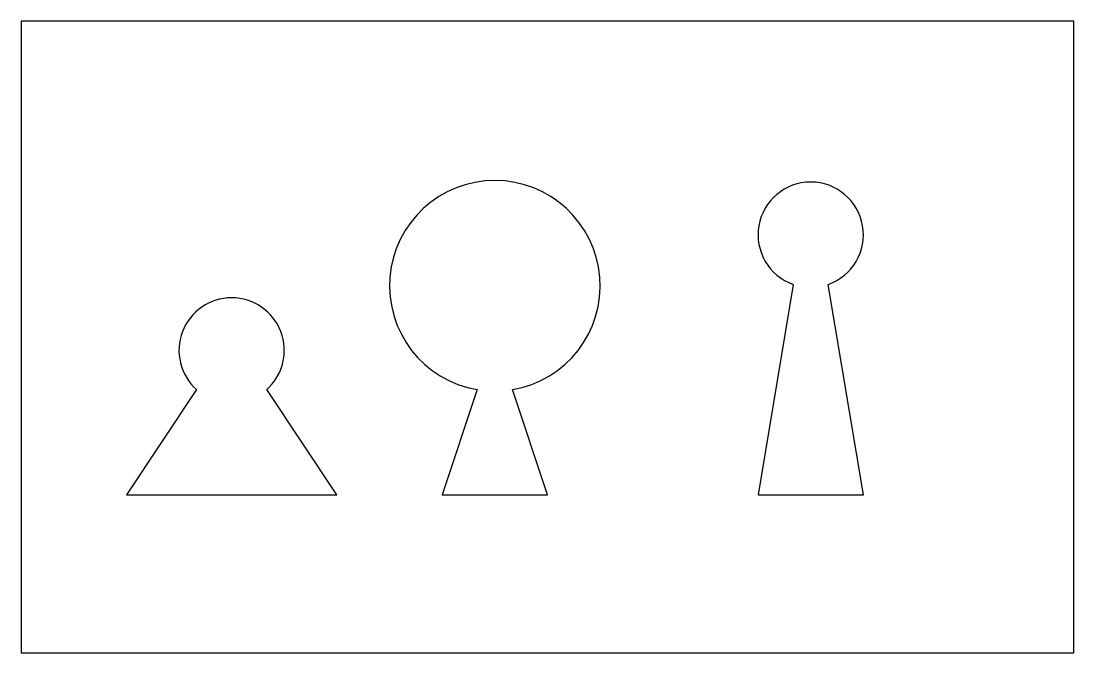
# Model space of a CAD drawing. Header units: metres. Extents: x 0 to 300, y 0 to 180.
import ezdxf

# ---------------------------------------------------------------- set-up
doc = ezdxf.new("R2010")
doc.units = ezdxf.units.M

msp = doc.modelspace()

# ---------------------------------------------------------------- linework, layer by layer
at = {"layer": 'PARAMETRIX'}
for p, q in [((300, 180), (0, 180)), ((0, 180), (0, 0)), ((300, 0), (300, 180)), ((220, 105), (210, 45)), ((240, 45), (230, 105)), ((50, 75), (30, 45)), ((90, 45), (70, 75)), ((130, 75), (120, 45)), ((150, 45), (140, 75)), ((30, 45), (90, 45)), ((120, 45), (150, 45)), ((210, 45), (240, 45)), ((0, 0), (300, 0))]:
    msp.add_line(p, q, dxfattribs=at)
for centre, radius, start, end in [((135, 104.5804), 30, 279.5941, 260.4059), ((225, 119.1421), 15, 289.4712, 250.5288), ((60, 86.1803), 15, 311.8103, 228.1897)]:
    msp.add_arc(centre, radius, start, end, dxfattribs=at)

doc.saveas('drawing.dxf')
